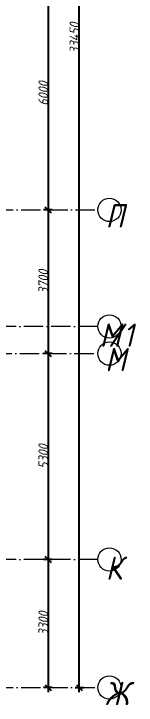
# Model space of a CAD drawing. Header units: millimetres. Extents: x -606178 to 312196, y -19338 to 632709.
# Drawn here: x -240351 to -237206, y 465522 to 483325 of the extents above; entities that cross this region are included whole.
import ezdxf

# ---------------------------------------------------------------- set-up
doc = ezdxf.new("R2010")
doc.units = ezdxf.units.MM
doc.linetypes.add('50_200_ШТРИХ_1Т_ш5_п1_п1_', pattern=[700, 500, -100, 0, -100])
for name, color, linetype, lineweight in [('A-____-____-DIMS', 7, 'Continuous', 9), ('S-GRID-____-IDEN', 7, 'Continuous', 9), ('S-GRID-____-OTLN-1', 7, '50_200_ШТРИХ_1Т_ш5_п1_п1_', 9)]:
    doc.layers.add(name, color=color, linetype=linetype, lineweight=lineweight)
doc.styles.add('ISOCPEUR_I', font='isocpeui.ttf', dxfattribs={"width": 0.9, "height": 2.5})
doc.styles.add('ISOCPEUR_I_9', font='isocpeui.ttf', dxfattribs={"width": 0.9, "height": 250})
doc.dimstyles.new('ISO-2_5_0_9К_БОЛЬШОЙ_ОСИ', dxfattribs={"dimscale": 304.8, "dimtxt": 248.995294, "dimasz": 0.492126, "dimexe": 0.393701, "dimexo": 0, "dimgap": 0, "dimtad": 1, "dimdec": 0, "dimzin": 0, "dimdsep": 46, "dimtxsty": 'ISOCPEUR_I_9', "dimblk1": 'OBLIQUE', "dimblk2": 'OBLIQUE', "dimsah": 1, "dimcen": 0.09, "dimdle": 0.393701, "dimazin": 0, "dimtfac": 1, "dimtdec": 4, "dimtix": 1, "dimtmove": 0, "dimatfit": 3, "dimfxl": 1, "dimtvp": 1, "dimtolj": 1, "dimtzin": 0, "dimarcsym": 2})

# ---------------------------------------------------------------- blocks, each defined once
blk = doc.blocks.new('Ось сетки - Круг_Ø6_00__ISO-2_5_0_9K_-25732049-АР1_План отверстий 1 этажа в осях 1-64_А-ГГ')
at = {"layer": 'S-GRID-____-IDEN'}
blk.add_circle((0, 0), 3, dxfattribs=at)
blk = doc.blocks.new('_Oblique')
at = {"color": 0, "linetype": 'ByBlock', "lineweight": -2}
blk.add_line((-0.5, -0.5), (0.5, 0.5), dxfattribs=at)
blk = doc.blocks.new('*D4676')
at = {"layer": 'A-____-____-DIMS', "color": 0, "lineweight": -2, "transparency": 16777216}
for p, q in [((-239363, 484275), (-239589, 484275)), ((-239469, 484395), (-239469, 478155)), ((-239363, 478275), (-239589, 478275))]:
    blk.add_line(p, q, dxfattribs=at)
at = {"layer": 'Defpoints', "color": 0, "transparency": 16777216}
for p in [(-239363, 484275), (-239469, 478275), (-239363, 478275)]:
    blk.add_point(p, dxfattribs=at)
at = {"layer": 'A-____-____-DIMS', "color": 0, "lineweight": -2, "transparency": 16777216, "xscale": 150, "yscale": 150, "zscale": 150}
for p, rotation in [((-239469, 484275), 90), ((-239469, 478275), 270)]:
    blk.add_blockref('_Oblique', p, dxfattribs=dict(at, rotation=rotation))
at = {"layer": 'A-____-____-DIMS', "color": 0, "transparency": 16777216, "insert": (-239594, 481275), "char_height": 250, "width": 758.48, "attachment_point": 5, "rotation": 90, "style": 'ISOCPEUR_I_9'}
blk.add_mtext('\\A1;6000', dxfattribs=at)
blk = doc.blocks.new('*D4677')
at = {"layer": 'A-____-____-DIMS', "color": 0, "lineweight": -2, "transparency": 16777216}
for p, q in [((-239469, 478395), (-239469, 474455)), ((-239363, 478275), (-239589, 478275)), ((-239363, 474575), (-239589, 474575))]:
    blk.add_line(p, q, dxfattribs=at)
at = {"layer": 'Defpoints', "color": 0, "transparency": 16777216}
for p in [(-239363, 478275), (-239469, 474575), (-239363, 474575)]:
    blk.add_point(p, dxfattribs=at)
at = {"layer": 'A-____-____-DIMS', "color": 0, "lineweight": -2, "transparency": 16777216, "xscale": 150, "yscale": 150, "zscale": 150}
for p, rotation in [((-239469, 478275), 90), ((-239469, 474575), 270)]:
    blk.add_blockref('_Oblique', p, dxfattribs=dict(at, rotation=rotation))
at = {"layer": 'A-____-____-DIMS', "color": 0, "transparency": 16777216, "insert": (-239595, 476425), "char_height": 250, "width": 758.48, "attachment_point": 5, "rotation": 90, "style": 'ISOCPEUR_I_9'}
blk.add_mtext('\\A1;3700', dxfattribs=at)
blk = doc.blocks.new('*D4678')
at = {"layer": 'A-____-____-DIMS', "color": 0, "lineweight": -2, "transparency": 16777216}
for p, q in [((-239469, 474695), (-239469, 469155)), ((-239363, 474575), (-239589, 474575)), ((-239363, 469275), (-239589, 469275))]:
    blk.add_line(p, q, dxfattribs=at)
at = {"layer": 'Defpoints', "color": 0, "transparency": 16777216}
for p in [(-239363, 474575), (-239469, 469275), (-239363, 469275)]:
    blk.add_point(p, dxfattribs=at)
at = {"layer": 'A-____-____-DIMS', "color": 0, "lineweight": -2, "transparency": 16777216, "xscale": 150, "yscale": 150, "zscale": 150}
for p, rotation in [((-239469, 474575), 90), ((-239469, 469275), 270)]:
    blk.add_blockref('_Oblique', p, dxfattribs=dict(at, rotation=rotation))
at = {"layer": 'A-____-____-DIMS', "color": 0, "transparency": 16777216, "insert": (-239594, 471925), "char_height": 250, "width": 758.48, "attachment_point": 5, "rotation": 90, "style": 'ISOCPEUR_I_9'}
blk.add_mtext('\\A1;5300', dxfattribs=at)
blk = doc.blocks.new('*D4679')
at = {"layer": 'A-____-____-DIMS', "color": 0, "lineweight": -2, "transparency": 16777216}
for p, q in [((-239469, 469395), (-239469, 465855)), ((-239363, 469275), (-239589, 469275)), ((-239363, 465975), (-239589, 465975))]:
    blk.add_line(p, q, dxfattribs=at)
at = {"layer": 'Defpoints', "color": 0, "transparency": 16777216}
for p in [(-239363, 469275), (-239469, 465975), (-239363, 465975)]:
    blk.add_point(p, dxfattribs=at)
at = {"layer": 'A-____-____-DIMS', "color": 0, "lineweight": -2, "transparency": 16777216, "xscale": 150, "yscale": 150, "zscale": 150}
for p, rotation in [((-239469, 469275), 90), ((-239469, 465975), 270)]:
    blk.add_blockref('_Oblique', p, dxfattribs=dict(at, rotation=rotation))
at = {"layer": 'A-____-____-DIMS', "color": 0, "transparency": 16777216, "insert": (-239594, 467625), "char_height": 250, "width": 758.48, "attachment_point": 5, "rotation": 90, "style": 'ISOCPEUR_I_9'}
blk.add_mtext('\\A1;3300', dxfattribs=at)
blk = doc.blocks.new('*D4680')
at = {"layer": 'A-____-____-DIMS', "color": 0, "lineweight": -2, "transparency": 16777216}
for p, q in [((-238775, 499425), (-238549, 499425)), ((-238669, 465855), (-238669, 499545)), ((-238775, 465975), (-238549, 465975))]:
    blk.add_line(p, q, dxfattribs=at)
at = {"layer": 'Defpoints', "color": 0, "transparency": 16777216}
for p in [(-238775, 499425), (-238669, 499425), (-238775, 465975)]:
    blk.add_point(p, dxfattribs=at)
at = {"layer": 'A-____-____-DIMS', "color": 0, "lineweight": -2, "transparency": 16777216, "xscale": 150, "yscale": 150, "zscale": 150}
for p, rotation in [((-238669, 499425), 90), ((-238669, 465975), 270)]:
    blk.add_blockref('_Oblique', p, dxfattribs=dict(at, rotation=rotation))
at = {"layer": 'A-____-____-DIMS', "color": 0, "transparency": 16777216, "insert": (-238794, 482700), "char_height": 250, "width": 971.08, "attachment_point": 5, "rotation": 90, "style": 'ISOCPEUR_I_9'}
blk.add_mtext('\\A1;33450', dxfattribs=at)

msp = doc.modelspace()

# ---------------------------------------------------------------- linework, layer by layer
at = {"layer": 'S-GRID-____-OTLN-1'}
for p, q in [((-269570.0713, 478275.3011), (-238193.5619, 478275.3011)), ((-238193.5619, 475275.3011), (-269570.0713, 475275.3011)), ((-257001.3011, 474575.3011), (-238193.5619, 474575.3011)), ((-238193.5619, 469275.3011), (-269570.0713, 469275.3011)), ((-269570.0713, 465975.3011), (-238193.5619, 465975.3011))]:
    msp.add_line(p, q, dxfattribs=at)

# ---------------------------------------------------------------- block references
at = {"layer": 'S-GRID-____-IDEN', "xscale": 99.99999999999993, "yscale": 99.99999999999993, "zscale": 99.99999999999993}
for p, rotation in [((-237893.5619, 478275.3011), 269.9999999999996), ((-237893.5619, 475275.3011), 89.9999999999998), ((-237893.5619, 474575.3011), 269.9999999999996), ((-237893.5619, 469275.3011), 89.9999999999998), ((-237893.5619, 465975.3011), 269.9999999999996)]:
    msp.add_blockref('Ось сетки - Круг_Ø6_00__ISO-2_5_0_9K_-25732049-АР1_План отверстий 1 этажа в осях 1-64_А-ГГ', p, dxfattribs=dict(at, rotation=rotation))

# ---------------------------------------------------------------- texts
at = {"layer": 'S-GRID-____-IDEN', "char_height": 600, "attachment_point": 1, "style": 'ISOCPEUR_I'}
for s, insert, width in [('\\fISOCPEUR|b0|i1|c204|p34|;\\W.9;П', (-237991.5414, 478421.9336), 223.670812), ('\\fISOCPEUR|b0|i1|c204|p34|;\\W.9;М', (-238141.1824, 475351.377), 252.531562), ('/1', (-237932.823, 475351.377), 346.329), ('\\fISOCPEUR|b0|i1|c204|p34|;\\W.9;М', (-238003.2414, 474721.9336), 252.531562), ('\\fISOCPEUR|b0|i1|c204|p34|;\\W.9;К', (-237986.3824, 469351.377), 223.670812), ('\\fISOCPEUR|b0|i1|c204|p34|;\\W.9;Ж', (-238015.3914, 466121.9336), 281.392312)]:
    msp.add_mtext(s, dxfattribs=dict(at, insert=insert, width=width))

# ---------------------------------------------------------------- dimensions: what is measured, and where the dimension line sits
at = {"layer": 'A-____-____-DIMS'}
for base, p1, p2, override, picture, middle in [((-238668.7678, 499425.3011), (-238774.8338, 465975.3011), (-238774.8338, 499425.3011), {"dimpost": '<>', "dimfxl": 33450}, '*D4680', (-238793.7678, 482700.3011)), ((-239468.7678, 478275.3011), (-239362.7018, 484275.3011), (-239362.7018, 478275.3011), {"dimpost": '<>', "dimfxl": 6000}, '*D4676', (-239593.7678, 481275.3011)), ((-239468.7678, 474575.3011), (-239362.7018, 478275.3011), (-239362.7018, 474575.3011), {"dimpost": '<>', "dimfxl": 3700}, '*D4677', (-239595.3776, 476425.3011)), ((-239468.7678, 469275.3011), (-239362.7018, 474575.3011), (-239362.7018, 469275.3011), {"dimpost": '<>', "dimfxl": 5300}, '*D4678', (-239593.7678, 471925.3011)), ((-239468.7678, 465975.3011), (-239362.7018, 469275.3011), (-239362.7018, 465975.3011), {"dimpost": '<>', "dimfxl": 3300}, '*D4679', (-239593.7678, 467625.3011))]:
    dim = msp.add_linear_dim(base=base, p1=p1, p2=p2, angle=90, dimstyle='ISO-2_5_0_9К_БОЛЬШОЙ_ОСИ', override=override, dxfattribs=at)
    dim.commit()
    dim.dimension.update_dxf_attribs({"geometry": picture, "text_midpoint": middle})

doc.saveas('drawing.dxf')
